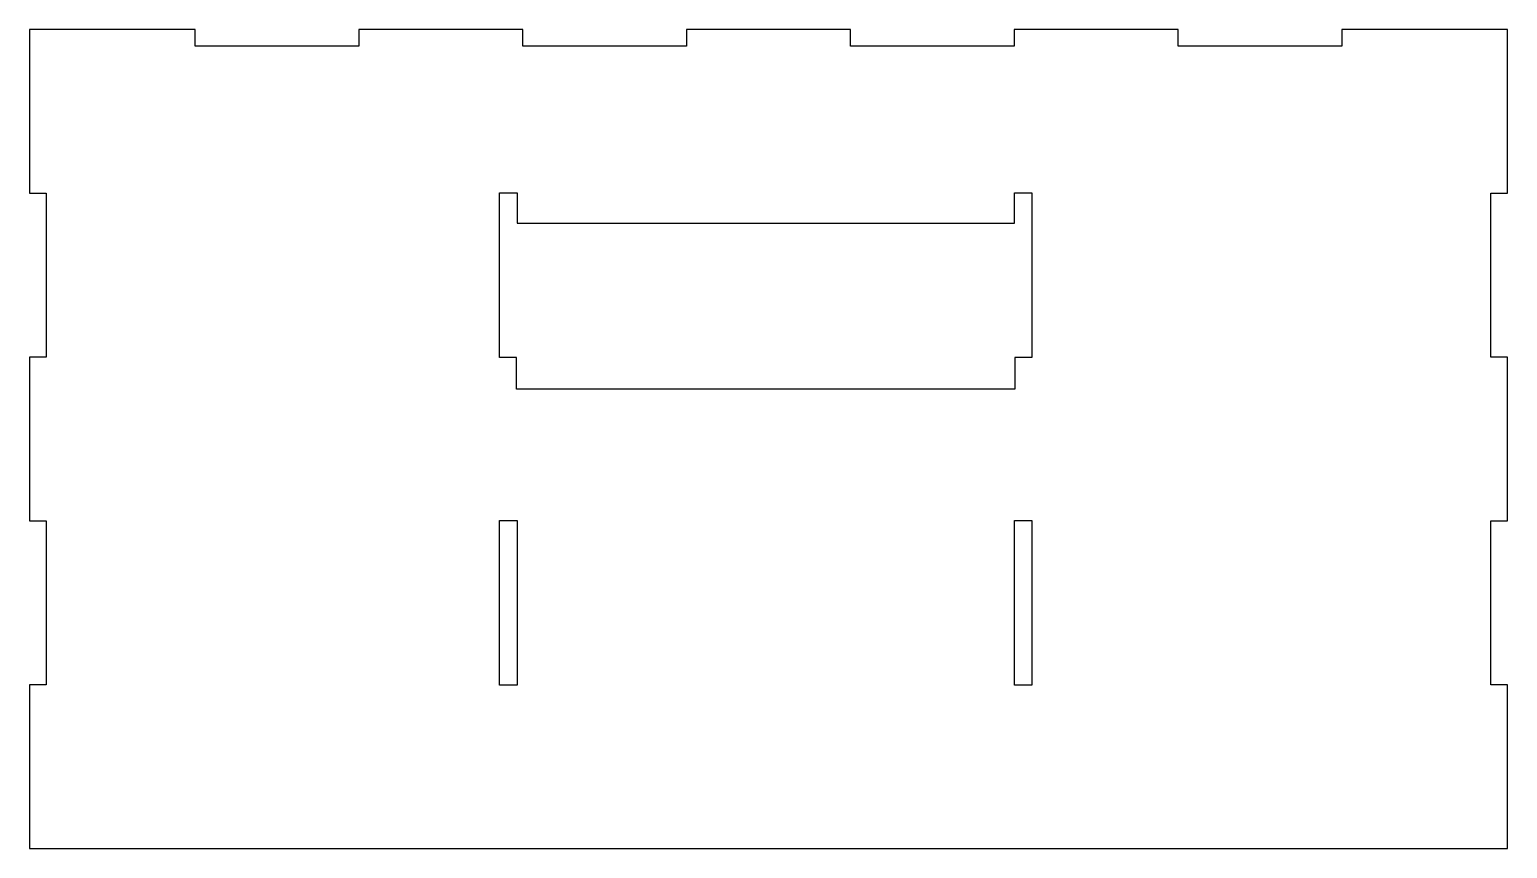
# Model space of a CAD drawing. Header units: millimetres. Extents: x 1 to 268, y -6 to 142.
import ezdxf

# ---------------------------------------------------------------- set-up
doc = ezdxf.new("R2010")
doc.units = ezdxf.units.MM
doc.layers.get('0').update_dxf_attribs({"linetype": 'CONTINUOUS'})

msp = doc.modelspace()

# ---------------------------------------------------------------- linework, layer by layer
for points in [[(178.9, 142), (178.9, 139), (149.3, 139), (149.3, 142), (119.7, 142), (119.7, 139), (90.1, 139), (90.1, 142), (60.5, 142), (60.5, 139), (30.9, 139), (30.9, 142), (1, 142), (1, 112.4), (4, 112.4), (4, 82.8), (1, 82.8), (1, 53.2), (4, 53.2), (4, 23.6), (1, 23.6), (1, -6), (268, -6), (268, 23.6), (265, 23.6), (265, 53.2), (268, 53.2), (268, 82.8), (265, 82.8), (265, 112.4), (268, 112.4), (268, 142), (238.1, 142), (238.1, 139), (208.5, 139), (208.5, 142)], [(178.92, 107), (178.92, 112.48), (182.08, 112.48), (182.08, 82.72), (179, 82.72), (179, 77), (89, 77), (89, 82.72), (85.92, 82.72), (85.92, 112.48), (89.08, 112.48), (89.08, 107)], [(89.08, 53.28), (89.08, 23.52), (85.92, 23.52), (85.92, 53.28)], [(182.08, 53.28), (182.08, 23.52), (178.92, 23.52), (178.92, 53.28)]]:
    msp.add_lwpolyline(points, close=True)

doc.saveas('drawing.dxf')
